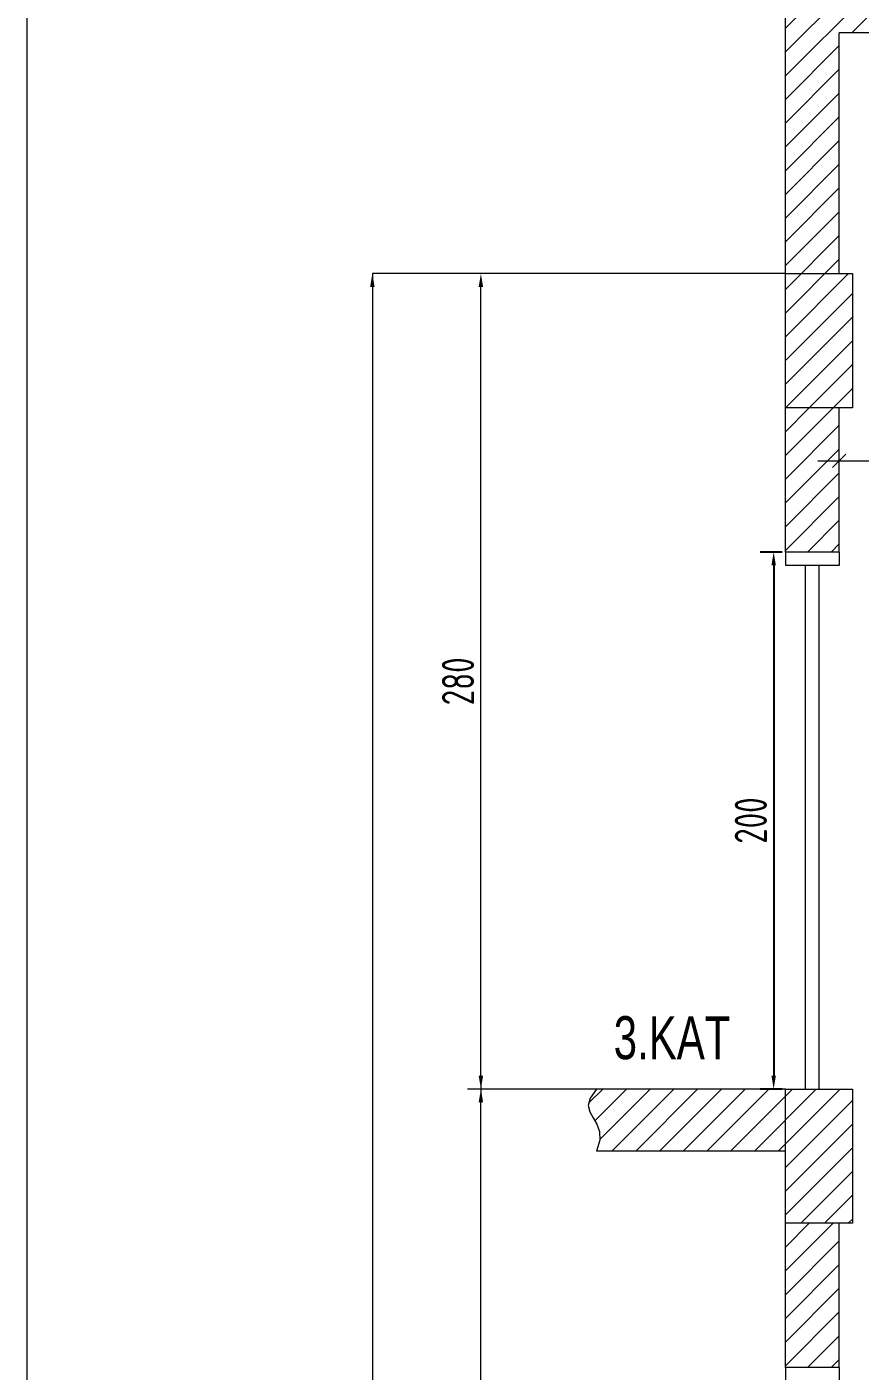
# Model space of a CAD drawing. Extents: x 273215 to 281797, y -454106 to -451256.
# Drawn here: x 279447 to 279758, y -452707 to -452206 of the extents above; entities that cross this region are included whole.
import ezdxf

# ---------------------------------------------------------------- set-up
doc = ezdxf.new("R2010")
doc.units = 0
doc.header["$MEASUREMENT"] = 0
doc.header["$PDMODE"] = 3
doc.header["$PDSIZE"] = 100
doc.layers.get('0').update_dxf_attribs({"linetype": 'CONTINUOUS'})
doc.layers.get('Defpoints').update_dxf_attribs({"linetype": 'CONTINUOUS'})
for name, color, linetype, lineweight in [('kaçış', 240, 'CONTINUOUS', 35), ('MİMARİKAPPEN', 4, 'CONTINUOUS', 20), ('MİMARİKOLON', 7, 'CONTINUOUS', 50), ('ölçü dış', 1, 'CONTINUOUS', 20)]:
    doc.layers.add(name, color=color, linetype=linetype, lineweight=lineweight)
for name, color, linetype in [('YAZI', 7, 'CONTINUOUS'), ('YAZI1', 240, 'CONTINUOUS'), ('ıvır zıvır', 225, 'CONTINUOUS')]:
    doc.layers.add(name, color=color, linetype=linetype)
doc.styles.add('engiasn', font='isocpeur.ttf', dxfattribs={"width": 0.7, "height": 12})
doc.styles.add('STYLE4', font='arial.ttf')
doc.dimstyles.new('engnasn', dxfattribs={"dimtxt": 12, "dimasz": 5, "dimexe": 5, "dimexo": 2.5, "dimgap": 2.5, "dimtad": 1, "dimdec": 0, "dimdsep": 46, "dimlunit": 6, "dimtxsty": 'engiasn', "dimcen": 0.09, "dimadec": 0, "dimazin": 0, "dimtfac": 1, "dimtdec": 0, "dimtmove": 0, "dimatfit": 3, "dimfxl": 0, "dimtolj": 1, "dimtzin": 0, "dimarcsym": 0})
pattern_1 = [(45, (304249.837, -343682.39), (-4.41941738, 4.41941738), [])]

# ---------------------------------------------------------------- blocks, each defined once
blk = doc.blocks.new('*D38')
at = {"layer": 'Defpoints', "color": 0, "linetype": 'Continuous', "transparency": 16777216}
for p in [(279731.03, -452401.87), (279725.35, -452601.87), (279731.03, -452601.87)]:
    blk.add_point(p, dxfattribs=at)
at = {"layer": 'kaçış', "color": 0, "linetype": 'Continuous', "lineweight": -2, "transparency": 16777216}
for p, q in [((279728.53, -452401.87), (279720.35, -452401.87)), ((279725.35, -452406.87), (279725.35, -452596.87)), ((279728.53, -452601.87), (279720.35, -452601.87))]:
    blk.add_line(p, q, dxfattribs=at)
at = {"layer": 'kaçış', "color": 0, "linetype": 'Continuous', "transparency": 16777216}
for points in [[(279724.52, -452406.87), (279726.18, -452406.87), (279725.35, -452401.87)], [(279724.52, -452596.87), (279726.18, -452596.87), (279725.35, -452601.87)]]:
    blk.add_solid(points, dxfattribs=at)
at = {"layer": 'kaçış', "color": 0, "linetype": 'Continuous', "lineweight": 15, "transparency": 16777216, "insert": (279716.85, -452501.87), "char_height": 12, "attachment_point": 5, "rotation": 90, "style": 'engiasn'}
blk.add_mtext('\\A1;200', dxfattribs=at)
blk = doc.blocks.new('_OBLIQUE')
at = {"linetype": 'ByBlock'}
for p, q in [((-0.5, -0.5), (0.5, 0.5)), ((0, 0), (0, 0))]:
    blk.add_line(p, q, dxfattribs=at)

msp = doc.modelspace()

# ---------------------------------------------------------------- hatches: boundary and pattern name
at = {"layer": 'ıvır zıvır', "lineweight": 15, "ltscale": 2}
h = msp.add_hatch(dxfattribs=at)
h.set_pattern_fill('ANSI31', scale=50, style=0)
h.set_pattern_definition(pattern_1)
h.paths.add_polyline_path([(279882.84, -452208.56), (279882.84, -452188.48), (279818.53, -452188.48), (279818.53, -452208.56)])
h.paths.add_polyline_path([(279818.53, -452208.56), (279818.53, -452188.48), (279729.7, -452188.48), (279729.7, -452283.33), (279749.77, -452283.33), (279749.77, -452208.56)])
h.paths.add_polyline_path([(279749.77, -452283.33), (279729.7, -452283.33), (279729.7, -452298.17), (279749.77, -452298.17)])
h.paths.add_polyline_path([(279929.7, -452298.17), (279904.7, -452298.17), (279904.7, -452348.17), (279929.7, -452348.17)])
h.paths.add_polyline_path([(279754.7, -452298.17), (279729.7, -452298.17), (279729.7, -452348.17), (279754.7, -452348.17)])
h.paths.add_polyline_path([(279929.7, -452188.48), (279899.82, -452188.48), (279899.82, -452208.56), (279910.06, -452208.56), (279910.06, -452298.17), (279929.7, -452298.17)])
h = msp.add_hatch(dxfattribs=at)
h.set_pattern_fill('ANSI31', scale=50, style=0)
h.set_pattern_definition(pattern_1)
h.paths.add_polyline_path([(279749.77, -452348.17), (279729.7, -452348.17), (279729.7, -452401.87), (279749.77, -452401.87)])
h.paths.add_polyline_path([(279929.7, -452348.17), (279910.06, -452348.17), (279910.06, -452601.87), (279929.7, -452601.87)])
h.paths.add_polyline_path([(279929.7, -452601.87), (279904.7, -452601.87), (279904.7, -452651.87), (279929.7, -452651.87)])
h.paths.add_polyline_path([(279754.7, -452601.87), (279729.7, -452601.87), (279729.7, -452651.87), (279754.7, -452651.87)])
h.paths.add_polyline_path([(279729.7, -452601.87), (279659.34, -452601.87), (279656.97, -452605.22), (279656.33, -452607.99), (279656.89, -452610.38), (279658.12, -452612.64), (279659.51, -452615), (279660.52, -452617.68), (279660.64, -452620.92), (279659.34, -452624.94), (279729.7, -452624.94)])
h.paths.add_polyline_path([(280004.55, -452617.19), (280003.18, -452614.68), (280001.91, -452612), (280001.22, -452609.06), (280001.56, -452605.72), (280003.41, -452601.87), (279929.7, -452601.87), (279929.7, -452624.94), (280004.74, -452624.94), (280005.8, -452622.2), (280005.58, -452619.66)])
h = msp.add_hatch(dxfattribs=at)
h.set_pattern_fill('ANSI31', scale=50, style=0)
h.set_pattern_definition(pattern_1)
h.paths.add_polyline_path([(279749.77, -452348.17), (279729.7, -452348.17), (279729.7, -452401.87), (279749.77, -452401.87)])
h.paths.add_polyline_path([(279929.7, -452348.17), (279910.06, -452348.17), (279910.06, -452601.87), (279929.7, -452601.87)])
h.paths.add_polyline_path([(279929.7, -452601.87), (279904.7, -452601.87), (279904.7, -452651.87), (279929.7, -452651.87)])
h.paths.add_polyline_path([(279754.7, -452601.87), (279729.7, -452601.87), (279729.7, -452651.87), (279754.7, -452651.87)])
h.paths.add_polyline_path([(279729.7, -452601.87), (279659.34, -452601.87), (279656.97, -452605.22), (279656.33, -452607.99), (279656.89, -452610.38), (279658.12, -452612.64), (279659.51, -452615), (279660.52, -452617.68), (279660.64, -452620.92), (279659.34, -452624.94), (279729.7, -452624.94)])
h.paths.add_polyline_path([(280004.55, -452617.19), (280003.18, -452614.68), (280001.91, -452612), (280001.22, -452609.06), (280001.56, -452605.72), (280003.41, -452601.87), (279929.7, -452601.87), (279929.7, -452624.94), (280004.74, -452624.94), (280005.8, -452622.2), (280005.58, -452619.66)])

# ---------------------------------------------------------------- linework, layer by layer
at = {"layer": 'kaçış', "color": 7, "linetype": 'Continuous', "lineweight": 15}
for p, q in [((279729.7, -452281.85), (279729.7, -452188.48)), ((279910.06, -452208.56), (279749.77, -452208.56)), ((279749.77, -452281.85), (279749.77, -452208.56)), ((279729.7, -452298.17), (279729.7, -452281.85)), ((279749.77, -452298.17), (279749.77, -452281.85)), ((279729.7, -452298.17), (279575.93, -452298.17)), ((279575.93, -452298.17), (279575.93, -453769.25)), ((279616.33, -452596.87), (279616.33, -452303.17)), ((279729.7, -452401.87), (279729.7, -452348.17)), ((279749.77, -452401.87), (279749.77, -452348.17)), ((279616.33, -452596.87), (279616.33, -452606.87)), ((279665.27, -452601.87), (279611.33, -452601.87)), ((279665.27, -452601.87), (279611.33, -452601.87)), ((279665.27, -452601.87), (279611.33, -452601.87)), ((279665.27, -452601.87), (279611.33, -452601.87)), ((279656.97, -452605.22), (279656.33, -452607.99)), ((279656.97, -452605.22), (279656.33, -452607.99)), ((279656.97, -452605.22), (279656.33, -452607.99)), ((279659.34, -452601.87), (279656.97, -452605.22)), ((279659.34, -452601.87), (279656.97, -452605.22)), ((279659.34, -452601.87), (279656.97, -452605.22)), ((279729.7, -452601.87), (279659.34, -452601.87)), ((279729.7, -452601.87), (279659.34, -452601.87)), ((279729.7, -452601.87), (279659.34, -452601.87)), ((279729.7, -452601.87), (279659.34, -452601.87)), ((279729.7, -452601.87), (279659.34, -452601.87)), ((279729.7, -452601.87), (279659.34, -452601.87)), ((279616.33, -452900.56), (279616.33, -452606.87)), ((279656.33, -452607.99), (279656.89, -452610.38)), ((279656.33, -452607.99), (279656.89, -452610.38)), ((279656.33, -452607.99), (279656.89, -452610.38)), ((279656.89, -452610.38), (279658.12, -452612.64)), ((279656.89, -452610.38), (279658.12, -452612.64)), ((279656.89, -452610.38), (279658.12, -452612.64)), ((279658.12, -452612.64), (279659.51, -452615)), ((279658.12, -452612.64), (279659.51, -452615)), ((279658.12, -452612.64), (279659.51, -452615)), ((279659.51, -452615), (279660.52, -452617.68)), ((279659.51, -452615), (279660.52, -452617.68)), ((279659.51, -452615), (279660.52, -452617.68)), ((279660.52, -452617.68), (279660.64, -452620.92)), ((279660.52, -452617.68), (279660.64, -452620.92)), ((279660.52, -452617.68), (279660.64, -452620.92)), ((279660.64, -452620.92), (279659.34, -452624.94)), ((279660.64, -452620.92), (279659.34, -452624.94)), ((279660.64, -452620.92), (279659.34, -452624.94)), ((279729.7, -452624.94), (279659.34, -452624.94)), ((279729.7, -452624.94), (279659.34, -452624.94)), ((279729.7, -452624.94), (279659.34, -452624.94)), ((279729.7, -452624.94), (279659.34, -452624.94)), ((279729.7, -452624.94), (279659.34, -452624.94)), ((279729.7, -452624.94), (279659.34, -452624.94)), ((279729.7, -452705.56), (279729.7, -452651.87)), ((279729.7, -452705.56), (279729.7, -452651.87)), ((279749.77, -452705.56), (279749.77, -452651.87)), ((279749.77, -452705.56), (279749.77, -452651.87))]:
    msp.add_line(p, q, dxfattribs=at)
for points in [[(279575.09, -452303.17), (279576.76, -452303.17), (279575.93, -452298.17)], [(279615.5, -452303.17), (279617.17, -452303.17), (279616.33, -452298.17)], [(279615.5, -452596.87), (279617.17, -452596.87), (279616.33, -452601.87)], [(279615.5, -452596.87), (279617.17, -452596.87), (279616.33, -452601.87)], [(279615.5, -452596.87), (279617.17, -452596.87), (279616.33, -452601.87)], [(279615.5, -452606.87), (279617.17, -452606.87), (279616.33, -452601.87)], [(279615.5, -452606.87), (279617.17, -452606.87), (279616.33, -452601.87)], [(279615.5, -452606.87), (279617.17, -452606.87), (279616.33, -452601.87)]]:
    msp.add_solid(points, dxfattribs=at)
at = {"layer": 'MİMARİKAPPEN', "color": 7, "lineweight": 15}
for p, q in [((279749.77, -452401.87), (279729.7, -452401.87)), ((279749.7, -452401.87), (279729.7, -452401.87)), ((279729.7, -452401.87), (279729.7, -452406.87)), ((279749.77, -452401.87), (279749.77, -452406.87)), ((279749.77, -452406.87), (279729.7, -452406.87)), ((279737.24, -452601.87), (279737.24, -452406.87)), ((279742.24, -452601.87), (279742.24, -452406.87)), ((279749.77, -452705.56), (279729.7, -452705.56)), ((279749.7, -452705.56), (279729.7, -452705.56)), ((279729.7, -452705.56), (279729.7, -452710.56)), ((279749.77, -452705.56), (279749.77, -452710.56))]:
    msp.add_line(p, q, dxfattribs=at)
at = {"layer": 'MİMARİKOLON', "color": 7, "lineweight": 15}
for points in [[(279729.7, -452298.17), (279754.7, -452298.17), (279754.7, -452348.17), (279729.7, -452348.17)], [(279729.7, -452298.17), (279754.7, -452298.17), (279754.7, -452348.17), (279729.7, -452348.17)], [(279729.7, -452601.87), (279754.7, -452601.87), (279754.7, -452651.87), (279729.7, -452651.87)], [(279729.7, -452601.87), (279754.7, -452601.87), (279754.7, -452651.87), (279729.7, -452651.87)], [(279729.7, -452601.87), (279754.7, -452601.87), (279754.7, -452651.87), (279729.7, -452651.87)]]:
    msp.add_lwpolyline(points, close=True, dxfattribs=at)
at = {"layer": 'YAZI1', "color": 2, "linetype": 'Continuous', "lineweight": 15}
msp.add_lwpolyline([(279447.3, -454095.6), (280150.8, -454095.6), (280150.8, -451265.6), (279447.3, -451265.6)], close=True, dxfattribs=at)
at = {"layer": 'ölçü dış', "color": 7, "lineweight": 15}
for p, q in [((279749.77, -452368.26), (279749.77, -452359.95)), ((279741.77, -452367.95), (279918.06, -452367.95))]:
    msp.add_line(p, q, dxfattribs=at)
at = {"layer": 'ıvır zıvır', "color": 7, "lineweight": 15, "ltscale": 2}
for p, q in [((279729.7, -452651.93), (279729.76, -452651.87)), ((279729.7, -452660.77), (279738.6, -452651.87)), ((279729.7, -452669.61), (279747.44, -452651.87)), ((279729.7, -452678.45), (279749.77, -452658.37)), ((279729.7, -452687.28), (279749.77, -452667.21)), ((279729.7, -452696.12), (279749.77, -452676.05)), ((279729.7, -452704.96), (279749.77, -452684.89)), ((279737.94, -452705.56), (279749.77, -452693.72)), ((279746.78, -452705.56), (279749.77, -452702.56))]:
    msp.add_line(p, q, dxfattribs=at)

# ---------------------------------------------------------------- block references
at = {"layer": 'ölçü dış', "color": 7, "lineweight": 15, "xscale": 5, "yscale": 5, "zscale": 5, "rotation": 180}
msp.add_blockref('_OBLIQUE', (279749.77, -452367.95), dxfattribs=at)

# ---------------------------------------------------------------- texts
at = {"layer": 'kaçış', "color": 7, "linetype": 'Continuous', "lineweight": 15, "insert": (279607.83, -452450.02), "char_height": 12, "attachment_point": 5, "rotation": 90, "style": 'engiasn'}
msp.add_mtext('\\A1;280', dxfattribs=at)
at = {"layer": 'YAZI', "color": 7, "lineweight": 15, "style": 'STYLE4', "width": 0.7}
msp.add_text('3.KAT', height=16, dxfattribs=at).set_placement((279665.78, -452590.74))

# ---------------------------------------------------------------- dimensions: what is measured, and where the dimension line sits
at = {"layer": 'kaçış', "color": 7, "linetype": 'Continuous', "lineweight": 15}
dim = msp.add_linear_dim(base=(279725.35, -452601.87), p1=(279731.03, -452401.87), p2=(279731.03, -452601.87), angle=90, dimstyle='engnasn', dxfattribs=at)
dim.commit()
dim.dimension.update_dxf_attribs({"geometry": '*D38', "text_midpoint": (279716.85, -452501.87)})

doc.saveas('drawing.dxf')
